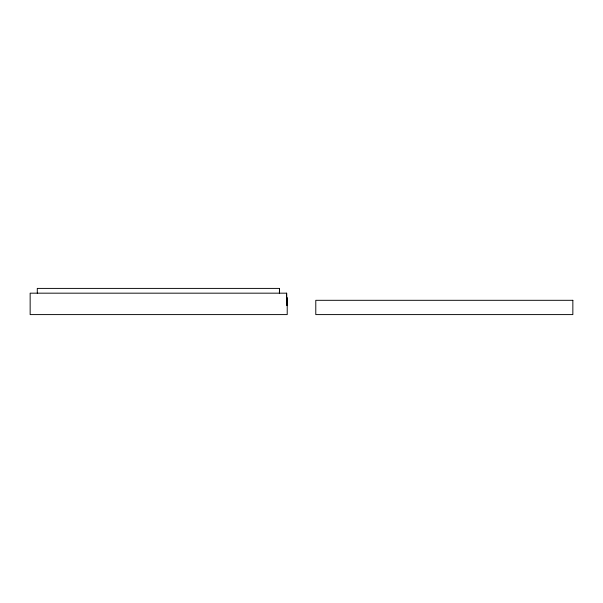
<?xml version="1.0" encoding="UTF-8"?>
<svg xmlns="http://www.w3.org/2000/svg" width="603" height="603" viewBox="0 0 603 603"><rect width="100%" height="100%" fill="white"/><g stroke="black" fill="none" stroke-linecap="round" stroke-linejoin="round"><path stroke-width="0.9" d="M286.681 297.927L286.644 305.073L287.216 305.073L287.254 297.927L286.681 297.927L286.644 293.171L30.15 293.171L30.15 314.593L287.216 314.593L287.216 305.073M279.468 288.407L279.415 293.171L279.483 288.407L37.288 288.407L37.288 293.171M286.606 305.028L287.043 305.073L287.073 297.927L286.636 297.89L286.629 293.171M572.85 300.309L315.784 300.309L315.784 314.593L572.85 314.593L572.85 300.309"/></g></svg>
